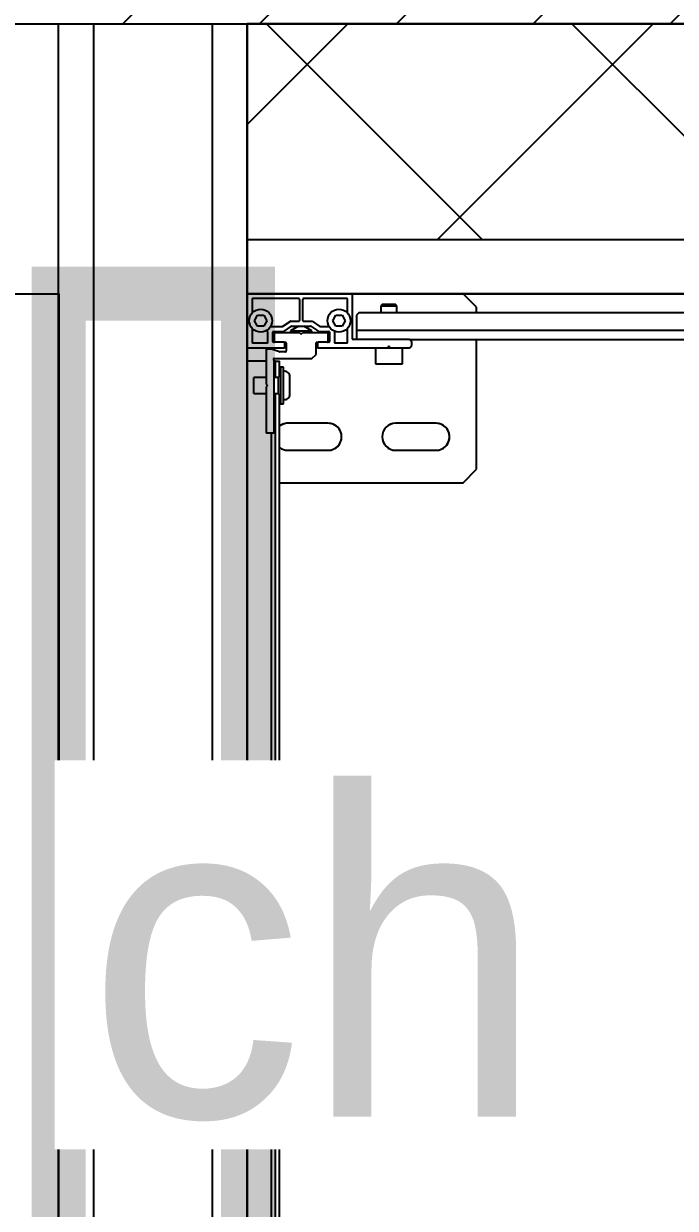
# Model space of a CAD drawing. Header units: centimetres. Extents: x -58072 to 12532, y -30603 to 6224.
# Drawn here: x 9232.8 to 9256.95, y 3487.51 to 3531.39 of the extents above; entities that cross this region are included whole.
import ezdxf

# ---------------------------------------------------------------- set-up
doc = ezdxf.new("R2010")
doc.units = ezdxf.units.CM
for name, color, linetype in [('B Aménagement intérieur', 252, 'Continuous'), ('B GÈnÈral_Hatch', 252, 'Continuous'), ('B Général', 252, 'Continuous'), ('C ANNOTATIONS-prestations', 252, 'Continuous'), ('F REMPLISSAGE-vert clair', 252, 'Continuous'), ('F REMPLISSAGE-vert foncé', 252, 'Continuous'), ('MTI900_Alu', 252, 'Continuous'), ('prlm-CHAUFF', 4, 'Continuous'), ('prlm-GT', 242, 'Continuous'), ('prlm-MOD-PB', 123, 'Continuous')]:
    doc.layers.add(name, color=color, linetype=linetype)
doc.layers.add('prlm-ELEC-CFO', color=1, linetype='Continuous', lineweight=25)
doc.layers.get('prlm-CHAUFF').off()
doc.styles.add('prlm-elec-cfo', font='comic.ttf', dxfattribs={"height": 12})

# ---------------------------------------------------------------- blocks, each defined once
blk = doc.blocks.new('B 60.Gaine 150_70')
at = {"layer": 'B Général', "linetype": 'Continuous', "flags": 128}
for points in [[(-70, 36.305), (19.5, 36.305), (19.5, -2.715), (-70, -2.715)], [(-70, -2.7), (-70, 36.3), (19.5, 36.3), (19.5, -2.7)]]:
    blk.add_lwpolyline(points, close=True, dxfattribs=at)
at = {"layer": 'C ANNOTATIONS-prestations'}
for p, q in [((-68.65, 1.335), (-68.65, 32.035)), ((-69.3, 1.435), (-69.3, 31.935)), ((-68.3, 3.285), (-68.3, 30.055)), ((-69.5, 5.785), (-70, 5.285)), ((-69.3, 5.785), (-69.5, 5.785)), ((-63.5, 5.785), (-68.3, 5.785)), ((-63, 5.285), (-63.5, 5.785)), ((-70, 5.285), (-70, 1.155)), ((-63, -1.515), (-63, 5.285)), ((-65.2, 4.285), (-65.2, 2.785)), ((-64.2, 2.785), (-64.2, 4.285)), ((-68.3, 3.285), (-68.3, 1.215)), ((-68.1, 3.385), (-68.2, 3.385)), ((-68, 2.585), (-68, 3.285)), ((-69.55, 2.835), (-69.6, 2.785)), ((-69.6, 2.785), (-69.6, 2.285)), ((-69.55, 2.235), (-69.55, 2.835)), ((-69.3, 2.835), (-69.55, 2.835)), ((-67.4, 3.035), (-68, 3.035)), ((-67.4, 2.035), (-67.4, 3.035)), ((-69.6, 2.285), (-69.55, 2.235)), ((-69.55, 2.235), (-69.3, 2.235)), ((-68.029, 2.556), (-68, 2.585)), ((-68, 2.485), (-68.029, 2.514)), ((-68, 2.485), (-68, 2.585)), ((-68, -0.085), (-68, 2.485)), ((-68, 2.035), (-67.4, 2.035)), ((-69.3, 1.435), (-69.2, 1.335)), ((-69.2, 1.335), (-68.65, 1.335)), ((-68.65, 1.335), (-68.3, 1.335)), ((-70, 1.155), (-70, -2.685)), ((-68.33, 1.185), (-69.97, 1.185)), ((-69.82, 0.975), (-69.82, -0.625)), ((-69.283, 1.005), (-69.79, 1.005)), ((-69.2, 0.8), (-69, 0.916)), ((-69, 0.916), (-68.8, 0.8)), ((-68.21, 1.005), (-68.717, 1.005)), ((-68.18, 0.545), (-68.18, 0.975)), ((-69.2, 0.57), (-69.2, 0.8)), ((-69, 0.454), (-69.2, 0.57)), ((-68.8, 0.57), (-69, 0.454)), ((-68.8, 0.8), (-68.8, 0.57)), ((-68.53, 0.515), (-68.21, 0.515)), ((-68.78, -0.001), (-68.78, 0.321)), ((-68.6, -0.065), (-68.6, 0.305)), ((-68.57, 0.335), (-68.23, 0.335)), ((-68.55, 0.255), (-68.55, -0.665)), ((-68.23, 0.285), (-68.52, 0.285)), ((-68.2, 0.305), (-68.2, -0.085)), ((-65.2, 0.285), (-65.2, -1.215)), ((-64.2, -1.215), (-64.2, 0.285)), ((-68.98, -0.311), (-68.785, -0.018)), ((-68.98, -0.625), (-68.98, -0.311)), ((-68.627, -0.315), (-68.8, -0.615)), ((-68.8, -1.056), (-68.8, -0.374)), ((-68.795, -0.357), (-68.6, -0.065)), ((-68.55, -0.392), (-68.671, -0.392)), ((-68.627, -1.115), (-68.627, -0.315)), ((-68.55, -0.315), (-68.627, -0.315)), ((-68.2, -0.135), (-68.2, -0.085)), ((-68.17, -0.115), (-68.03, -0.115)), ((-67.75, -0.165), (-68.17, -0.165)), ((-67.6, -0.315), (-67.75, -0.165)), ((-67.6, -1.715), (-67.6, -0.315)), ((-69.82, -0.805), (-69.82, -2.505)), ((-69.01, -0.655), (-69.79, -0.655)), ((-69.79, -0.775), (-69.01, -0.775)), ((-68.98, -1.11), (-68.98, -0.805)), ((-68.8, -0.815), (-68.627, -1.115)), ((-68.5, -0.715), (-68.55, -0.665)), ((-68.55, -0.765), (-68.5, -0.715)), ((-68.55, -0.765), (-68.55, -1.685)), ((-68.785, -1.412), (-68.975, -1.127)), ((-68.605, -1.357), (-68.795, -1.073)), ((-68.55, -1.038), (-68.671, -1.038)), ((-68.627, -1.115), (-68.55, -1.115)), ((-68.2, -1.345), (-68.2, -1.295)), ((-68.17, -1.265), (-67.88, -1.265)), ((-68.03, -1.315), (-68.17, -1.315)), ((-67.85, -1.295), (-67.85, -1.51)), ((-66.275, -1.135), (-66.925, -1.135)), ((-68.78, -1.851), (-68.78, -1.429)), ((-68.6, -1.735), (-68.6, -1.374)), ((-68.52, -1.715), (-68.23, -1.715)), ((-68.2, -1.345), (-68.2, -1.735)), ((-68, -2.685), (-68, -1.345)), ((-67.852, -1.52), (-67.948, -1.81)), ((-64.88, -1.715), (-67.54, -1.715)), ((-66.95, -1.515), (-67.5, -1.515)), ((-67.5, -1.665), (-67.5, -1.515)), ((-66.9, -1.665), (-67.5, -1.665)), ((-67.5, -1.665), (-67.5, -1.715)), ((-65.92, -1.365), (-67.28, -1.365)), ((-67.28, -1.365), (-67.28, -1.465)), ((-67.28, -1.465), (-67.28, -1.515)), ((-65.92, -1.465), (-67.28, -1.465)), ((-67, -1.465), (-66.9, -1.565)), ((-66.9, -1.565), (-66.3, -1.565)), ((-66.9, -1.565), (-66.9, -1.715)), ((-66.3, -1.565), (-66.2, -1.465)), ((-66.3, -1.715), (-66.3, -1.565)), ((15.8, -1.665), (-66.3, -1.665)), ((15.75, -1.515), (-66.25, -1.515)), ((-65.92, -1.465), (-65.92, -1.365)), ((-65.92, -1.515), (-65.92, -1.465)), ((-64.85, -1.985), (-64.85, -1.745)), ((-69.2, -2.1), (-69, -1.984)), ((-69.2, -2.33), (-69.2, -2.1)), ((-69, -1.984), (-68.8, -2.1)), ((-68.8, -2.1), (-68.8, -2.33)), ((-68.23, -1.765), (-68.57, -1.765)), ((-68.21, -1.945), (-68.556, -1.945)), ((-68.18, -2.505), (-68.18, -1.975)), ((-67.95, -1.82), (-67.95, -1.985)), ((-67.92, -2.015), (-66.65, -2.015)), ((-67.5, -2.015), (-67.5, -2.715)), ((-66.9, -2.015), (-66.9, -2.465)), ((-66.65, -2.015), (-66.6, -1.965)), ((-66.6, -1.965), (-66.55, -2.015)), ((-66.55, -2.015), (-64.88, -2.015)), ((-66.3, -2.465), (-66.3, -2.015)), ((14.35, -1.815), (-64.85, -1.815)), ((-69.79, -2.535), (-69.283, -2.535)), ((-69, -2.446), (-69.2, -2.33)), ((-68.8, -2.33), (-69, -2.446)), ((-68.717, -2.535), (-68.21, -2.535)), ((-66.3, -2.465), (-66.9, -2.465)), ((-70, -2.685), (-70, -2.715)), ((-70, -2.715), (-69.97, -2.715)), ((-69.97, -2.715), (-68.03, -2.715)), ((-68.03, -2.715), (-67.5, -2.715)), ((17, -2.715), (-67.5, -2.715))]:
    blk.add_line(p, q, dxfattribs=at)
at = {"layer": 'C ANNOTATIONS-prestations', "flags": 128}
for points in [[(-64.2, 4.285, 0.414214), (-64.7, 4.785, 0.414214), (-65.2, 4.285)], [(-68.2, 3.385, 0.198912), (-68.271, 3.356, 0.198912), (-68.3, 3.285)], [(-68, 3.285, 0.198912), (-68.029, 3.356, 0.198912), (-68.1, 3.385)], [(-65.2, 2.785, 0.414214), (-64.7, 2.285, 0.414214), (-64.2, 2.785)], [(-68.029, 2.556, 0.198912), (-68.038, 2.535, 0.198912), (-68.029, 2.514)], [(-69.97, 1.185, 0.198912), (-69.991, 1.176, 0.198912), (-70, 1.155)], [(-69.79, 1.005, 0.198912), (-69.811, 0.996, 0.198912), (-69.82, 0.975)], [(-69.28, 1.005, 0.01196), (-69.281, 1.005, 0.01196), (-69.283, 1.005)], [(-68.717, 1.005, 0.01196), (-68.719, 1.005, 0.01196), (-68.72, 1.005)], [(-68.33, 1.185, 0.198912), (-68.309, 1.194, 0.198912), (-68.3, 1.215)], [(-68.18, 0.975, 0.198912), (-68.189, 0.996, 0.198912), (-68.21, 1.005)], [(-68.599, 0.543, 0.095961), (-68.568, 0.522, 0.095961), (-68.53, 0.515)], [(-68.21, 0.515, 0.198912), (-68.189, 0.524, 0.198912), (-68.18, 0.545)], [(-64.2, 0.285, 0.414214), (-64.7, 0.785, 0.414214), (-65.2, 0.285)], [(-68.57, 0.335, 0.198912), (-68.591, 0.326, 0.198912), (-68.6, 0.305)], [(-68.52, 0.285, 0.198912), (-68.541, 0.276, 0.198912), (-68.55, 0.255)], [(-68.2, 0.305, 0.198912), (-68.209, 0.326, 0.198912), (-68.23, 0.335)], [(-68.2, 0.255, 0.198912), (-68.209, 0.276, 0.198912), (-68.23, 0.285)], [(-68.795, -0.357, 0.073633), (-68.799, -0.365, 0.073633), (-68.8, -0.374)], [(-68.785, -0.018, 0.073633), (-68.781, -0.01, 0.073633), (-68.78, -0.001)], [(-68.2, -0.085, 0.198912), (-68.191, -0.106, 0.198912), (-68.17, -0.115)], [(-68.2, -0.135, 0.198912), (-68.191, -0.156, 0.198912), (-68.17, -0.165)], [(-68.03, -0.115, 0.198912), (-68.009, -0.106, 0.198912), (-68, -0.085)], [(-69.82, -0.625, 0.198912), (-69.811, -0.646, 0.198912), (-69.79, -0.655)], [(-69.79, -0.775, 0.198912), (-69.811, -0.784, 0.198912), (-69.82, -0.805)], [(-69.01, -0.655, 0.198912), (-68.989, -0.646, 0.198912), (-68.98, -0.625)], [(-68.98, -0.805, 0.198912), (-68.989, -0.784, 0.198912), (-69.01, -0.775)], [(-68.98, -1.11, 0.073633), (-68.979, -1.119, 0.073633), (-68.975, -1.127)], [(-68.8, -1.056, 0.073633), (-68.799, -1.065, 0.073633), (-68.795, -1.073)], [(-68.17, -1.265, 0.198912), (-68.191, -1.274, 0.198912), (-68.2, -1.295)], [(-68.17, -1.315, 0.198912), (-68.191, -1.324, 0.198912), (-68.2, -1.345)], [(-68, -1.345, 0.198912), (-68.009, -1.324, 0.198912), (-68.03, -1.315)], [(-67.85, -1.295, 0.198912), (-67.859, -1.274, 0.198912), (-67.88, -1.265)], [(-66.925, -1.135, 0.218554), (-67.077, -1.205, 0.218554), (-67.123, -1.365)], [(-66.077, -1.365, 0.218554), (-66.123, -1.205, 0.218554), (-66.275, -1.135)], [(-65.2, -1.215, 0.080612), (-65.174, -1.373, 0.080612), (-65.1, -1.515)], [(-64.3, -1.515, 0.080612), (-64.226, -1.373, 0.080612), (-64.2, -1.215)], [(-68.78, -1.429, 0.073633), (-68.781, -1.42, 0.073633), (-68.785, -1.412)], [(-68.6, -1.374, 0.073633), (-68.601, -1.365, 0.073633), (-68.605, -1.357)], [(-68.6, -1.735, 0.198912), (-68.591, -1.756, 0.198912), (-68.57, -1.765)], [(-68.55, -1.685, 0.198912), (-68.541, -1.706, 0.198912), (-68.52, -1.715)], [(-68.23, -1.715, 0.198912), (-68.209, -1.706, 0.198912), (-68.2, -1.685)], [(-68.23, -1.765, 0.198912), (-68.209, -1.756, 0.198912), (-68.2, -1.735)], [(-67.852, -1.52, 0.040241), (-67.85, -1.515, 0.040241), (-67.85, -1.51)], [(-67.6, -1.715, 0.414214), (-67.57, -1.745, 0.414214), (-67.54, -1.715)], [(-67.123, -1.36, 0.003145), (-67.124, -1.362, 0.003145), (-67.124, -1.365)], [(-66.076, -1.365, 0.003145), (-66.076, -1.362, 0.003145), (-66.077, -1.36)], [(-64.85, -1.745, 0.198912), (-64.859, -1.724, 0.198912), (-64.88, -1.715)], [(-68.556, -1.945, 0.123554), (-68.604, -1.957, 0.123554), (-68.64, -1.99)], [(-68.18, -1.975, 0.198912), (-68.189, -1.954, 0.198912), (-68.21, -1.945)], [(-67.948, -1.81, 0.040241), (-67.95, -1.815, 0.040241), (-67.95, -1.82)], [(-67.95, -1.985, 0.198912), (-67.941, -2.006, 0.198912), (-67.92, -2.015)], [(-64.88, -2.015, 0.198912), (-64.859, -2.006, 0.198912), (-64.85, -1.985)], [(-69.82, -2.505, 0.198912), (-69.811, -2.526, 0.198912), (-69.79, -2.535)], [(-69.283, -2.535, 0.01196), (-69.281, -2.535, 0.01196), (-69.28, -2.535)], [(-68.72, -2.535, 0.01196), (-68.719, -2.535, 0.01196), (-68.717, -2.535)], [(-68.21, -2.535, 0.198912), (-68.189, -2.526, 0.198912), (-68.18, -2.505)], [(-70, -2.685, 0.198912), (-69.991, -2.706, 0.198912), (-69.97, -2.715)], [(-68.03, -2.715, 0.198912), (-68.009, -2.706, 0.198912), (-68, -2.685)]]:
    blk.add_lwpolyline(points, format="xyb", dxfattribs=at)
at = {"layer": 'C ANNOTATIONS-prestations'}
for centre in [(-69, 0.685), (-69, -2.215)]:
    blk.add_circle(centre, 0.425, dxfattribs=at)
blk = doc.blocks.new('B 70.MTI900_Alu_390')
at = {"layer": 'MTI900_Alu', "color": 1, "linetype": 'Continuous'}
for p, q in [((-4.225, 0), (4.225, 0)), ((4.278, 0), (4.225, 0)), ((4.225, -0.07), (4.225, 0)), ((4.472, 0), (4.278, 0)), ((4.475, 0), (4.472, 0)), ((4.475, -0.003), (4.475, 0)), ((4.105, -0.025), (4.165, -0.025)), ((4.105, -0.025), (4.105, -0.07)), ((4.165, -0.07), (4.165, -0.025)), ((4.275, -0.003), (4.275, -0.137)), ((4.293, -0.021), (4.293, -0.074)), ((4.3467, -0.018), (4.296, -0.018)), ((4.355, -0.0385), (4.375, -0.0269)), ((4.355, -0.0615), (4.355, -0.0385)), ((4.375, -0.0269), (4.395, -0.0385)), ((4.395, -0.0385), (4.395, -0.0615)), ((4.454, -0.018), (4.4033, -0.018)), ((4.457, -0.191), (4.457, -0.021)), ((4.475, -0.387), (4.475, -0.003)), ((3.96, -0.073), (3.96, -0.097)), ((4.13, -0.07), (3.963, -0.07)), ((4.135, -0.075), (4.13, -0.07)), ((4.14, -0.07), (4.135, -0.075)), ((4.267, -0.07), (4.14, -0.07)), ((4.27, -0.0895), (4.27, -0.073)), ((4.296, -0.077), (4.3306, -0.077)), ((4.353, -0.0864), (4.353, -0.1286)), ((4.375, -0.0731), (4.355, -0.0615)), ((4.395, -0.0615), (4.375, -0.0731)), ((-4.105, -0.105), (4.105, -0.105)), ((-4.1, -0.12), (4.1, -0.12)), ((-3.96, -0.09), (3.96, -0.09)), ((3.775, -0.12), (3.775, -0.8)), ((3.963, -0.1), (4.229, -0.1)), ((4.067, -0.12), (4.067, -0.125)), ((4.067, -0.125), (4.203, -0.125)), ((4.067, -0.125), (4.067, -0.135)), ((4.105, -0.115), (4.095, -0.125)), ((4.105, -0.1), (4.105, -0.115)), ((4.165, -0.115), (4.105, -0.115)), ((4.165, -0.115), (4.165, -0.1)), ((4.165, -0.105), (4.225, -0.105)), ((4.175, -0.125), (4.165, -0.115)), ((4.17, -0.12), (4.225, -0.12)), ((4.203, -0.125), (4.203, -0.12)), ((4.203, -0.135), (4.203, -0.125)), ((4.225, -0.105), (4.225, -0.1)), ((4.225, -0.105), (4.225, -0.12)), ((4.235, -0.1), (4.235, -0.24)), ((4.26, -0.142), (4.26, -0.1205)), ((4.2602, -0.1195), (4.2698, -0.0905)), ((4.295, -0.137), (4.295, -0.098)), ((4.298, -0.095), (4.332, -0.095)), ((4.327, -0.1), (4.298, -0.1)), ((4.33, -0.195), (4.33, -0.103)), ((4.335, -0.098), (4.335, -0.1341)), ((4.3535, -0.1303), (4.3725, -0.1588)), ((3.895, -0.15), (3.895, -0.3)), ((3.995, -0.3), (3.995, -0.15)), ((4.067, -0.135), (4.203, -0.135)), ((4.1025, -0.158), (4.1675, -0.158)), ((4.292, -0.145), (4.263, -0.145)), ((4.278, -0.14), (4.292, -0.14)), ((4.295, -0.137), (4.295, -0.142)), ((4.3377, -0.16), (4.33, -0.16)), ((4.33, -0.1677), (4.3421, -0.1677)), ((4.3355, -0.1358), (4.3545, -0.1642)), ((4.3377, -0.16), (4.3377, -0.24)), ((4.355, -0.19), (4.3377, -0.16)), ((4.355, -0.1659), (4.355, -0.2341)), ((4.373, -0.1605), (4.373, -0.191)), ((4.33, -0.195), (4.325, -0.2)), ((4.325, -0.2), (4.33, -0.205)), ((4.33, -0.297), (4.33, -0.205)), ((4.3377, -0.24), (4.355, -0.21)), ((4.373, -0.209), (4.373, -0.2404)), ((4.454, -0.194), (4.376, -0.194)), ((4.376, -0.206), (4.454, -0.206)), ((4.457, -0.369), (4.457, -0.209)), ((4.235, -0.24), (4.25, -0.255)), ((4.25, -0.255), (4.292, -0.255)), ((4.275, -0.263), (4.275, -0.52)), ((4.292, -0.26), (4.278, -0.26)), ((4.295, -0.258), (4.295, -0.263)), ((4.295, -0.302), (4.295, -0.263)), ((4.33, -0.2323), (4.3421, -0.2323)), ((4.33, -0.24), (4.3377, -0.24)), ((4.3545, -0.2358), (4.335, -0.265)), ((4.373, -0.2404), (4.3535, -0.2697)), ((4.298, -0.3), (4.327, -0.3)), ((4.332, -0.305), (4.298, -0.305)), ((4.335, -0.265), (4.335, -0.302)), ((4.353, -0.2714), (4.353, -0.3036)), ((4.293, -0.326), (4.293, -0.369)), ((4.328, -0.323), (4.296, -0.323)), ((4.355, -0.3285), (4.375, -0.3169)), ((4.355, -0.3515), (4.355, -0.3285)), ((4.375, -0.3169), (4.395, -0.3285)), ((4.395, -0.3285), (4.395, -0.3515)), ((4.296, -0.372), (4.3467, -0.372)), ((4.305, -0.6), (4.305, -0.393)), ((4.308, -0.39), (4.472, -0.39)), ((4.375, -0.3631), (4.355, -0.3515)), ((4.395, -0.3515), (4.375, -0.3631)), ((4.4033, -0.372), (4.454, -0.372)), ((4.475, -0.8), (4.475, -0.387)), ((4.34, -0.405), (4.305, -0.405)), ((4.34, -0.405), (4.34, -3.475)), ((4.395, -0.405), (4.34, -0.405)), ((4.405, -0.415), (4.395, -0.405)), ((4.405, -0.415), (4.405, -3.465)), ((4.215, -0.475), (4.215, -0.575)), ((4.275, -0.475), (4.215, -0.475)), ((4.275, -0.52), (4.2779, -0.5229)), ((4.275, -0.52), (4.275, -0.53)), ((4.43, -0.495), (4.405, -0.495)), ((4.43, -0.495), (4.43, -0.555)), ((4.435, -0.5), (4.43, -0.495)), ((4.435, -0.55), (4.435, -0.5)), ((3.895, -0.55), (3.895, -0.7)), ((3.995, -0.7), (3.995, -0.55)), ((4.2779, -0.5271), (4.275, -0.53)), ((4.275, -0.53), (4.275, -0.6)), ((4.405, -0.555), (4.43, -0.555)), ((4.43, -0.555), (4.435, -0.55)), ((4.215, -0.575), (4.275, -0.575)), ((4.285, -0.61), (4.295, -0.61)), ((4.305, -0.6), (4.305, -3.277)), ((3.775, -0.8), (3.825, -0.85)), ((4.425, -0.85), (4.475, -0.8)), ((3.825, -0.85), (4.305, -0.85)), ((4.405, -0.85), (4.425, -0.85))]:
    blk.add_line(p, q, dxfattribs=at)
for centre in [(4.375, -0.05), (4.375, -0.34)]:
    blk.add_circle(centre, 0.0425, dxfattribs=at)
for centre, radius, start, end in [((4.278, -0.003), 0.003, 90, 180), ((4.472, -0.003), 0.003, 0, 90), ((4.296, -0.021), 0.003, 90, 180), ((4.3467, -0.021), 0.003, 84.5182, 90), ((4.4033, -0.021), 0.003, 90, 95.4818), ((4.454, -0.021), 0.003, 0, 90), ((3.963, -0.073), 0.003, 90, 180), ((4.267, -0.073), 0.003, 0, 90), ((4.296, -0.074), 0.003, 180, 270), ((4.3306, -0.067), 0.01, 270, 326.3475), ((3.945, -0.15), 0.05, 143.1301, 180), ((3.963, -0.097), 0.003, 180, 270), ((3.945, -0.15), 0.05, 0, 36.8699), ((4.232, -0.1), 0.003, 0, 180), ((4.263, -0.1205), 0.003, 161.5651, 180), ((4.267, -0.0895), 0.003, 341.5651, 0), ((4.298, -0.098), 0.003, 90, 180), ((4.298, -0.103), 0.003, 90, 180), ((4.327, -0.103), 0.003, 0, 90), ((4.332, -0.098), 0.003, 0, 90), ((4.356, -0.1286), 0.003, 180, 213.6901), ((4.1025, -0.138), 0.02, 171.3731, 270), ((4.1025, -0.133), 0.02, 185.7392, 187.1808), ((4.1675, -0.138), 0.02, 270, 8.6269), ((4.1675, -0.133), 0.02, 352.8192, 354.2608), ((4.263, -0.142), 0.003, 180, 270), ((4.278, -0.137), 0.003, 180, 270), ((4.292, -0.137), 0.003, 270, 0), ((4.292, -0.142), 0.003, 270, 0), ((4.338, -0.1341), 0.003, 180, 213.6901), ((4.352, -0.1659), 0.003, 0, 33.6901), ((4.37, -0.1605), 0.003, 0, 33.6901), ((4.376, -0.191), 0.003, 180, 270), ((4.376, -0.209), 0.003, 90, 180), ((4.454, -0.191), 0.003, 270, 0), ((4.454, -0.209), 0.003, 0, 90), ((4.278, -0.263), 0.003, 90, 180), ((4.292, -0.258), 0.003, 0, 90), ((4.292, -0.263), 0.003, 0, 90), ((4.352, -0.2341), 0.003, 326.3099, 0), ((3.945, -0.3), 0.05, 180, 0), ((4.298, -0.297), 0.003, 180, 270), ((4.298, -0.302), 0.003, 180, 270), ((4.327, -0.297), 0.003, 270, 0), ((4.332, -0.302), 0.003, 270, 0), ((4.356, -0.2714), 0.003, 146.3099, 180), ((4.296, -0.326), 0.003, 90, 180), ((4.328, -0.333), 0.01, 46.149, 90), ((4.296, -0.369), 0.003, 180, 270), ((4.308, -0.393), 0.003, 90, 180), ((4.3467, -0.369), 0.003, 270, 275.4818), ((4.4033, -0.369), 0.003, 264.5182, 270), ((4.454, -0.369), 0.003, 270, 0), ((4.472, -0.387), 0.003, 270, 0), ((3.945, -0.55), 0.05, 0, 180), ((4.2758, -0.525), 0.003, 315, 45), ((4.285, -0.6), 0.01, 180, 270), ((4.295, -0.6), 0.01, 270, 0), ((3.945, -0.7), 0.05, 180, 0)]:
    blk.add_arc(centre, radius, start, end, dxfattribs=at)

msp = doc.modelspace()

# ---------------------------------------------------------------- hatches: boundary and pattern name
at = {"layer": 'B GÈnÈral_Hatch', "linetype": 'Continuous'}
h = msp.add_hatch(dxfattribs=at)
h.set_pattern_fill('50_BETON', color=256, style=0, pattern_type=2)
h.set_pattern_definition([(45, (0, 0), (2.4253472, -2.6458333), [])])
h.paths.add_polyline_path([(9435.447, 3531.389), (9415.447, 3551.389), (9190.796, 3551.389), (9208.796, 3531.389)])
h = msp.add_hatch(dxfattribs=at)
h.set_pattern_fill('02_ISOLANT', color=256, angle=-180, style=0, pattern_type=2)
h.set_pattern_definition([(-135, (0, 0), (5.6568546, -5.656854), []), (-45, (0, 0), (-5.656854, -5.6568546), [])])
h.paths.add_polyline_path([(9443.447, 3523.389), (9435.447, 3531.389), (9241.081, 3531.389), (9241.081, 3523.389)])

# ---------------------------------------------------------------- linework, layer by layer
at = {"layer": 'B Aménagement intérieur', "linetype": 'Continuous'}
for p, q in [((9234.081, 3531.389), (9234.081, 3424.889)), ((9241.081, 3521.389), (9241.081, 3531.389)), ((9241.081, 3531.389), (9241.081, 3531.389)), ((9241.081, 3521.389), (9241.081, 3431.889))]:
    msp.add_line(p, q, dxfattribs=at)
at = {"layer": 'B Général', "linetype": 'Continuous', "lineweight": 18}
msp.add_line((9208.796, 3531.389), (9435.447, 3531.389), dxfattribs=at)
at = {"layer": 'B Général', "linetype": 'Continuous'}
for p, q in [((9208.796, 3531.389), (9435.447, 3531.389)), ((9435.447, 3531.389), (9241.081, 3531.389)), ((9435.447, 3531.389), (9241.081, 3531.389)), ((9443.447, 3523.389), (9241.081, 3523.389)), ((9445.447, 3521.389), (9241.081, 3521.389)), ((9445.447, 3521.389), (9241.081, 3521.389))]:
    msp.add_line(p, q, dxfattribs=at)
at = {"layer": 'F REMPLISSAGE-vert clair'}
for p, q in [((9235.381, 3531.389), (9235.381, 3426.189)), ((9239.781, 3531.389), (9239.781, 3430.589))]:
    msp.add_line(p, q, dxfattribs=at)
at = {"layer": 'F REMPLISSAGE-vert foncé', "linetype": 'Continuous'}
for p, q in [((9234.081, 3531.389), (9234.081, 3424.889)), ((9241.081, 3531.389), (9241.081, 3431.889))]:
    msp.add_line(p, q, dxfattribs=at)
at = {"layer": 'F REMPLISSAGE-vert foncé'}
for p, q in [((9235.381, 3531.389), (9235.381, 3426.189)), ((9239.781, 3531.389), (9239.781, 3430.589))]:
    msp.add_line(p, q, dxfattribs=at)
at = {"layer": 'prlm-GT'}
msp.add_lwpolyline([(9208.484, 3521.389), (9234.096, 3521.385), (9234.08, 3424.889), (9271.796, 3424.889), (9271.796, 3378.399), (9208.484, 3378.399)], close=True, dxfattribs=at)
at = {"layer": 'prlm-MOD-PB', "const_width": 2}
msp.add_lwpolyline([(9234.096, 3481.385), (9241.108, 3481.385), (9241.108, 3521.385), (9234.096, 3521.385)], close=True, dxfattribs=at)

# ---------------------------------------------------------------- block references
at = {"layer": 'B Aménagement intérieur', "rotation": 270}
msp.add_blockref('B 60.Gaine 150_70', (9243.796, 3451.389), dxfattribs=at)
at = {"layer": 'prlm-CHAUFF', "xscale": 9.999999999999975, "yscale": 9.999999999999975, "zscale": 9.999999999999975, "rotation": 89.99988466022914}
msp.add_blockref('B 70.MTI900_Alu_390', (9241.081, 3476.639), dxfattribs=at)

# ---------------------------------------------------------------- next in the draw order: texts
at = {"layer": 'prlm-ELEC-CFO', "lineweight": 20, "insert": (9243.614, 3496.819), "char_height": 12, "attachment_point": 5, "line_spacing_factor": 0.8, "style": 'prlm-elec-cfo', "bg_fill": 3, "box_fill_scale": 1.1, "bg_fill_color": 256, "bg_fill_transparency": 0}
msp.add_mtext('ch', dxfattribs=at)

doc.saveas('drawing.dxf')
